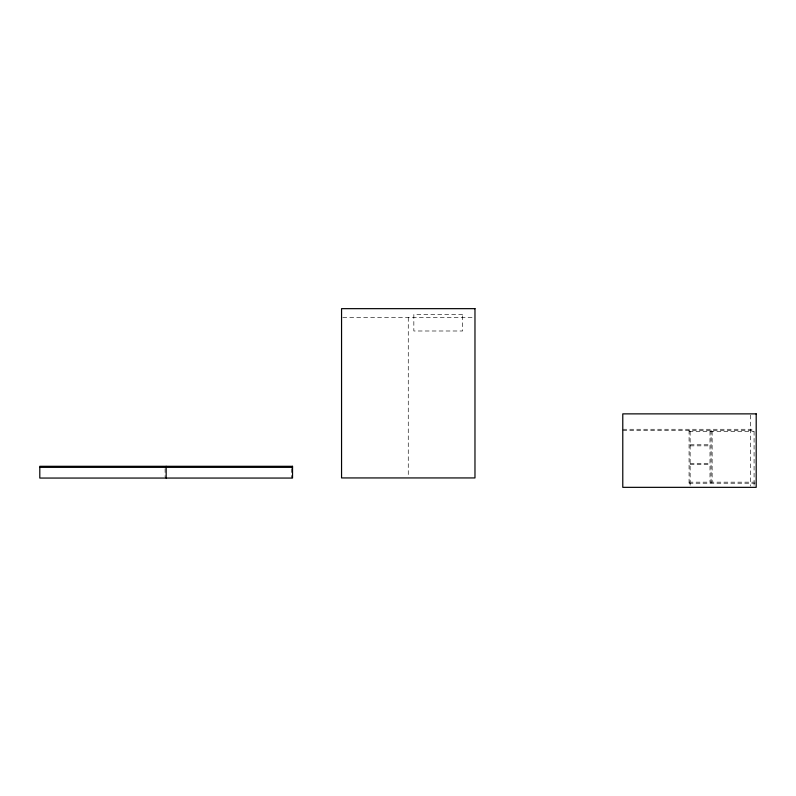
<?xml version="1.0" encoding="UTF-8"?>
<svg xmlns="http://www.w3.org/2000/svg" width="796" height="796" viewBox="0 0 796 796"><rect width="100%" height="100%" fill="white"/><g stroke="black" fill="none" stroke-linecap="round" stroke-linejoin="round"><path stroke-width="0.6" stroke-dasharray="3.98 2.98" d="M342.787 317.475L474.973 317.475M622.78 429.273L753.902 429.273M622.78 430.328L753.921 430.328M689.077 431.382L753.921 431.382M690.132 444.785L710.002 444.785M690.132 445.84L710.002 445.84M690.132 463.481L710.002 463.481M690.132 464.536L710.002 464.536M689.077 482.167L755.145 482.167M689.077 483.222L755.145 483.222M754.081 431.382L754.081 482.167M754.081 483.222L754.081 485.281M750.32 415.094L750.32 486.117M712.122 431.382L712.122 482.167M711.057 430.328L711.057 483.222M710.002 431.382L710.002 482.167M690.132 431.382L690.132 482.167M690.132 483.222L690.132 485.281M689.077 430.328L689.077 485.281M408.268 317.475L408.268 476.704M291.475 468.545L291.475 478.058M165.11 468.565L165.11 476.993M462.625 314.539L413.84 314.539L413.84 330.997L462.625 330.997L462.625 314.539"/><path stroke-width="1.19" d="M39.8 467.351L292.54 467.351M166.165 466.297L166.165 478.058M474.973 308.659L341.554 308.659L341.554 477.938L474.973 477.938L474.973 308.659M756.2 413.87L622.78 413.87L622.78 487.341L756.2 487.341L756.2 413.87M292.54 466.297L39.8 466.297L39.8 478.058L292.54 478.058L292.54 466.297"/></g></svg>
